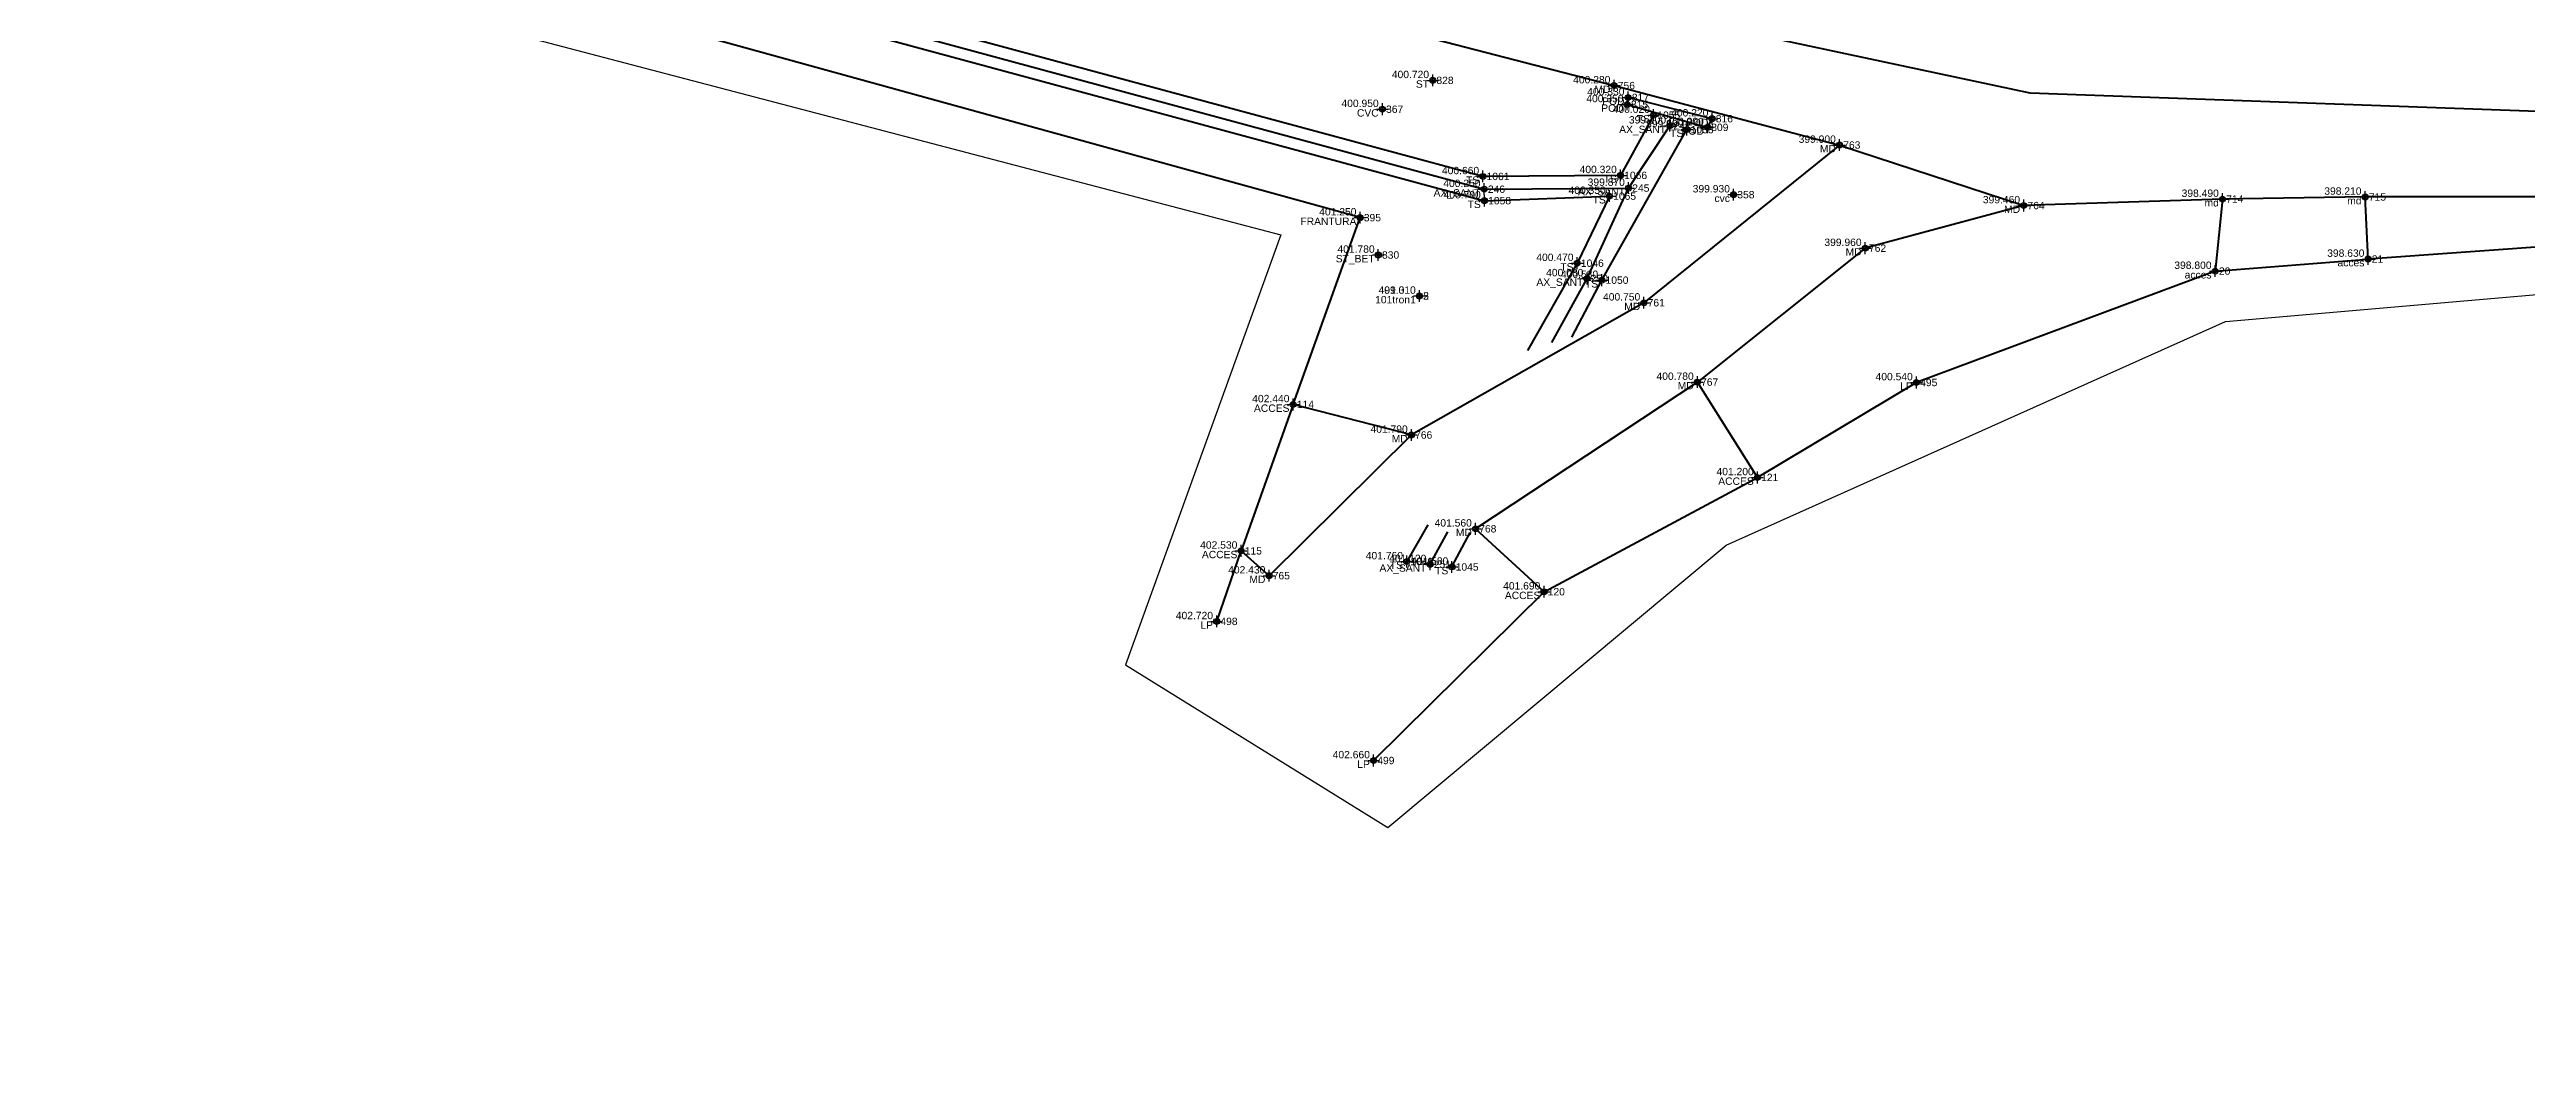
# Model space of a CAD drawing. Extents: x 396921 to 401273, y 555385 to 556691.
# Drawn here: x 397430.7 to 397514.7, y 556557.6 to 556592 of the extents above; entities that cross this region are included whole.
import ezdxf
from ezdxf.enums import TextEntityAlignment as Align

# ---------------------------------------------------------------- set-up
doc = ezdxf.new("R2010")
doc.units = 0
doc.header["$PDMODE"] = 34
doc.header["$PDSIZE"] = 0.2
for name, color, linetype in [('Boundary', 30, 'Continuous'), ('TOPO_CERC', 1, 'Continuous'), ('TOPO_CODE', 7, 'Continuous'), ('TOPO_ELEVATION', 7, 'Continuous'), ('TOPO_POINT_ID', 7, 'Continuous'), ('TOPO_POINTS', 7, 'Continuous'), ('TOPO_SYMBOL', 1, 'Continuous')]:
    doc.layers.add(name, color=color, linetype=linetype)
doc.layers.add('RO-LINES-LIN', color=7, linetype='Continuous', lineweight=25)
doc.styles.get("Standard").update_dxf_attribs({"font": 'arial.ttf'})

# ---------------------------------------------------------------- blocks, each defined once
blk = doc.blocks.new('PUNCTOPO')
at = {"layer": 'TOPO_CERC'}
blk.add_circle((0, 0), 0.25, dxfattribs=at)
at = {"layer": 'TOPO_SYMBOL'}
blk.add_point((0, 0), dxfattribs=at)

msp = doc.modelspace()

# ---------------------------------------------------------------- linework, layer by layer
at = {"layer": 'Boundary'}
msp.add_lwpolyline([(397362.372, 556622.639), (397392.418, 556611.332), (397422.447, 556600.255), (397443.514, 556593.264), (397472.483, 556585.657), (397467.216, 556571.07), (397476.11, 556565.546), (397487.593, 556575.127), (397504.516, 556582.723), (397524.352, 556584.443)], dxfattribs=at)
at = {"layer": 'RO-LINES-LIN', "lineweight": 50}
for points in [[(397588.846, 556557.61, 396.73), (397567.305, 556572.948, 396.41), (397562.569, 556576.204, 396.46), (397553.427, 556583.283, 396.613), (397540.719, 556589.405, 396.8), (397525.644, 556589.579, 397.33), (397517.914, 556589.748, 397.67), (397497.895, 556590.471, 399.128), (397483.621, 556593.515, 400.19), (397452.292, 556602.291, 401.68), (397422.389, 556612.098, 403.37), (397362.233, 556633.672, 407.49)], [(397360.991, 556631.547, 407.53), (397383.6, 556623.153, 405.84), (397414.566, 556611.823, 403.93), (397421.281, 556609.234, 403.45), (397434.393, 556604.652, 402.65), (397451.246, 556599.156, 401.69), (397483.788, 556590.727, 400.28), (397491.433, 556588.709, 399.9), (397484.8, 556583.357, 400.75), (397476.915, 556578.87, 401.79)], [(397479.338, 556587.644, 400.66), (397453.207, 556594.709, 401.82), (397433.184, 556600.223, 403.03)], [(397433.028, 556599.54, 403.42), (397452.931, 556593.986, 401.83), (397479.392, 556586.821, 400.7)], [(397433.082, 556599.916, 402.63), (397453.097, 556594.34, 401.4), (397479.383, 556587.21, 400.25)], [(397472.904, 556579.905, 402.44), (397475.176, 556586.245, 401.25), (397434.352, 556597.526, 403.13), (397432.162, 556598.525, 403.62)], [(397484.265, 556590.322, 400.33), (397484.233, 556590.087, 400.35), (397486.957, 556589.308, 400.29), (397487.111, 556589.603, 400.22), (397484.265, 556590.322, 400.33)], [(397485.128, 556589.724, 400.02), (397484.005, 556587.68, 400.32), (397479.338, 556587.644, 400.66)], [(397479.383, 556587.21, 400.25), (397484.278, 556587.249, 399.87), (397485.677, 556589.364, 399.1), (397485.677, 556589.364, 399.1)], [(397483.373, 556584.124, 400.53), (397486.26, 556589.233, 399.99)], [(397491.433, 556588.709, 399.9), (397497.681, 556586.656, 399.46)], [(397562.742, 556570.063, 396.58), (397563.19, 556570.993, 396.56), (397562.355, 556573.624, 396.49), (397556.205, 556577.689, 396.46), (397552.249, 556581.286, 396.45), (397540.88, 556585.653, 396.81), (397526.079, 556587.047, 397.35), (397517.887, 556586.952, 397.76), (397509.258, 556586.947, 398.21), (397504.42, 556586.874, 398.49), (397497.681, 556586.656, 399.46), (397492.306, 556585.209, 399.96), (397486.613, 556580.665, 400.78), (397479.089, 556575.687, 401.56)], [(397479.392, 556586.821, 400.7), (397483.631, 556586.976, 400.35), (397482.537, 556584.699, 400.47), (397480.847, 556581.74, 400.847)], [(397482.87, 556584.181, 400.03), (397484.278, 556587.249, 399.87)], [(397504.42, 556586.874, 398.49), (397504.173, 556584.431, 398.8), (397509.357, 556584.841, 398.63), (397509.258, 556586.947, 398.21)], [(397537.781, 556584.545, 397.12), (397526.234, 556586.045, 397.68), (397509.357, 556584.841, 398.63)], [(397481.678, 556582.009, 400.274), (397482.87, 556584.181, 400.03)], [(397482.36, 556582.185, 400.739), (397483.373, 556584.124, 400.53)], [(397504.173, 556584.431, 398.8), (397494.042, 556580.651, 400.54), (397488.648, 556577.429, 401.2)], [(397479.089, 556575.687, 401.56), (397481.412, 556573.551, 401.69), (397488.648, 556577.429, 401.2), (397486.613, 556580.665, 400.78)], [(397471.138, 556574.938, 402.53), (397472.088, 556574.095, 402.43), (397476.915, 556578.87, 401.79), (397472.904, 556579.905, 402.44), (397471.138, 556574.938, 402.53)], [(397477.468, 556575.826, 401.601), (397476.754, 556574.576, 401.76)], [(397477.548, 556574.481, 401.12), (397478.152, 556575.582, 400.996)], [(397470.312, 556572.544, 402.72), (397471.138, 556574.938, 402.53)], [(397478.291, 556574.392, 401.58), (397478.903, 556575.564, 401.454)], [(397481.412, 556573.551, 401.69), (397475.632, 556567.824, 402.66)]]:
    msp.add_polyline3d(points, dxfattribs=at)

# ---------------------------------------------------------------- block references
at = {"layer": 'TOPO_POINTS'}
ref = msp.add_blockref('PUNCTOPO', (397477.638, 556590.904, 400.72), dxfattribs=dict(at, xscale=0.25, yscale=0.25, zscale=0.25))
ref.add_attrib('POINT', '828', dxfattribs={"layer": 'TOPO_POINT_ID', "height": 0.25}).set_placement((397477.763, 556590.904, 400.72), align=Align.MIDDLE_LEFT)
ref.add_attrib('ELEVATION', '400.720', dxfattribs={"layer": 'TOPO_ELEVATION', "height": 0.25}).set_placement((397477.513, 556590.904, 400.72), align=Align.BOTTOM_RIGHT)
ref.add_attrib('CODE', 'ST', dxfattribs={"layer": 'TOPO_CODE', "height": 0.25}).set_placement((397477.513, 556590.904, 400.72), align=Align.TOP_RIGHT)
ref = msp.add_blockref('PUNCTOPO', (397483.788, 556590.727, 400.28), dxfattribs=dict(at, xscale=0.25, yscale=0.25, zscale=0.25))
ref.add_attrib('POINT', '756', dxfattribs={"layer": 'TOPO_POINT_ID', "height": 0.25}).set_placement((397483.913, 556590.727, 400.28), align=Align.MIDDLE_LEFT)
ref.add_attrib('ELEVATION', '400.280', dxfattribs={"layer": 'TOPO_ELEVATION', "height": 0.25}).set_placement((397483.663, 556590.727, 400.28), align=Align.BOTTOM_RIGHT)
ref.add_attrib('CODE', 'MD', dxfattribs={"layer": 'TOPO_CODE', "height": 0.25}).set_placement((397483.663, 556590.727, 400.28), align=Align.TOP_RIGHT)
ref = msp.add_blockref('PUNCTOPO', (397475.93, 556589.924, 400.95), dxfattribs=dict(at, xscale=0.25, yscale=0.25, zscale=0.25))
ref.add_attrib('POINT', '367', dxfattribs={"layer": 'TOPO_POINT_ID', "height": 0.25}).set_placement((397476.055, 556589.924, 400.95), align=Align.MIDDLE_LEFT)
ref.add_attrib('ELEVATION', '400.950', dxfattribs={"layer": 'TOPO_ELEVATION', "height": 0.25}).set_placement((397475.805, 556589.924, 400.95), align=Align.BOTTOM_RIGHT)
ref.add_attrib('CODE', 'CVC', dxfattribs={"layer": 'TOPO_CODE', "height": 0.25}).set_placement((397475.805, 556589.924, 400.95), align=Align.TOP_RIGHT)
ref = msp.add_blockref('PUNCTOPO', (397484.233, 556590.087, 400.35), dxfattribs=dict(at, xscale=0.25, yscale=0.25, zscale=0.25))
ref.add_attrib('POINT', '815', dxfattribs={"layer": 'TOPO_POINT_ID', "height": 0.25}).set_placement((397484.358, 556590.087, 400.35), align=Align.MIDDLE_LEFT)
ref.add_attrib('ELEVATION', '400.350', dxfattribs={"layer": 'TOPO_ELEVATION', "height": 0.25}).set_placement((397484.108, 556590.087, 400.35), align=Align.BOTTOM_RIGHT)
ref.add_attrib('CODE', 'POD', dxfattribs={"layer": 'TOPO_CODE', "height": 0.25}).set_placement((397484.108, 556590.087, 400.35), align=Align.TOP_RIGHT)
ref = msp.add_blockref('PUNCTOPO', (397484.265, 556590.322, 400.33), dxfattribs=dict(at, xscale=0.25, yscale=0.25, zscale=0.25))
ref.add_attrib('POINT', '817', dxfattribs={"layer": 'TOPO_POINT_ID', "height": 0.25}).set_placement((397484.39, 556590.322, 400.33), align=Align.MIDDLE_LEFT)
ref.add_attrib('ELEVATION', '400.330', dxfattribs={"layer": 'TOPO_ELEVATION', "height": 0.25}).set_placement((397484.14, 556590.322, 400.33), align=Align.BOTTOM_RIGHT)
ref.add_attrib('CODE', 'POD', dxfattribs={"layer": 'TOPO_CODE', "height": 0.25}).set_placement((397484.14, 556590.322, 400.33), align=Align.TOP_RIGHT)
ref = msp.add_blockref('PUNCTOPO', (397485.128, 556589.724, 400.02), dxfattribs=dict(at, xscale=0.25, yscale=0.25, zscale=0.25))
ref.add_attrib('POINT', '1055', dxfattribs={"layer": 'TOPO_POINT_ID', "height": 0.25}).set_placement((397485.253, 556589.724, 400.02), align=Align.MIDDLE_LEFT)
ref.add_attrib('ELEVATION', '400.020', dxfattribs={"layer": 'TOPO_ELEVATION', "height": 0.25}).set_placement((397485.003, 556589.724, 400.02), align=Align.BOTTOM_RIGHT)
ref.add_attrib('CODE', 'TS', dxfattribs={"layer": 'TOPO_CODE', "height": 0.25}).set_placement((397485.003, 556589.724, 400.02), align=Align.TOP_RIGHT)
ref = msp.add_blockref('PUNCTOPO', (397487.111, 556589.603, 400.22), dxfattribs=dict(at, xscale=0.25, yscale=0.25, zscale=0.25))
ref.add_attrib('POINT', '816', dxfattribs={"layer": 'TOPO_POINT_ID', "height": 0.25}).set_placement((397487.236, 556589.603, 400.22), align=Align.MIDDLE_LEFT)
ref.add_attrib('ELEVATION', '400.220', dxfattribs={"layer": 'TOPO_ELEVATION', "height": 0.25}).set_placement((397486.986, 556589.603, 400.22), align=Align.BOTTOM_RIGHT)
ref.add_attrib('CODE', 'POD', dxfattribs={"layer": 'TOPO_CODE', "height": 0.25}).set_placement((397486.986, 556589.603, 400.22), align=Align.TOP_RIGHT)
ref = msp.add_blockref('PUNCTOPO', (397485.677, 556589.364, 399.1), dxfattribs=dict(at, xscale=0.25, yscale=0.25, zscale=0.25))
ref.add_attrib('POINT', '242', dxfattribs={"layer": 'TOPO_POINT_ID', "height": 0.25}).set_placement((397485.802, 556589.364, 399.1), align=Align.MIDDLE_LEFT)
ref.add_attrib('ELEVATION', '399.100', dxfattribs={"layer": 'TOPO_ELEVATION', "height": 0.25}).set_placement((397485.552, 556589.364, 399.1), align=Align.BOTTOM_RIGHT)
ref.add_attrib('CODE', 'AX_SANT', dxfattribs={"layer": 'TOPO_CODE', "height": 0.25}).set_placement((397485.552, 556589.364, 399.1), align=Align.TOP_RIGHT)
ref = msp.add_blockref('PUNCTOPO', (397486.26, 556589.233, 399.99), dxfattribs=dict(at, xscale=0.25, yscale=0.25, zscale=0.25))
ref.add_attrib('POINT', '1053', dxfattribs={"layer": 'TOPO_POINT_ID', "height": 0.25}).set_placement((397486.385, 556589.233, 399.99), align=Align.MIDDLE_LEFT)
ref.add_attrib('ELEVATION', '399.990', dxfattribs={"layer": 'TOPO_ELEVATION', "height": 0.25}).set_placement((397486.135, 556589.233, 399.99), align=Align.BOTTOM_RIGHT)
ref.add_attrib('CODE', 'TS', dxfattribs={"layer": 'TOPO_CODE', "height": 0.25}).set_placement((397486.135, 556589.233, 399.99), align=Align.TOP_RIGHT)
ref = msp.add_blockref('PUNCTOPO', (397486.957, 556589.308, 400.29), dxfattribs=dict(at, xscale=0.25, yscale=0.25, zscale=0.25))
ref.add_attrib('POINT', '809', dxfattribs={"layer": 'TOPO_POINT_ID', "height": 0.25}).set_placement((397487.082, 556589.308, 400.29), align=Align.MIDDLE_LEFT)
ref.add_attrib('ELEVATION', '400.290', dxfattribs={"layer": 'TOPO_ELEVATION', "height": 0.25}).set_placement((397486.832, 556589.308, 400.29), align=Align.BOTTOM_RIGHT)
ref.add_attrib('CODE', 'POD', dxfattribs={"layer": 'TOPO_CODE', "height": 0.25}).set_placement((397486.832, 556589.308, 400.29), align=Align.TOP_RIGHT)
ref = msp.add_blockref('PUNCTOPO', (397491.433, 556588.709, 399.9), dxfattribs=dict(at, xscale=0.25, yscale=0.25, zscale=0.25))
ref.add_attrib('POINT', '763', dxfattribs={"layer": 'TOPO_POINT_ID', "height": 0.25}).set_placement((397491.558, 556588.709, 399.9), align=Align.MIDDLE_LEFT)
ref.add_attrib('ELEVATION', '399.900', dxfattribs={"layer": 'TOPO_ELEVATION', "height": 0.25}).set_placement((397491.308, 556588.709, 399.9), align=Align.BOTTOM_RIGHT)
ref.add_attrib('CODE', 'MD', dxfattribs={"layer": 'TOPO_CODE', "height": 0.25}).set_placement((397491.308, 556588.709, 399.9), align=Align.TOP_RIGHT)
ref = msp.add_blockref('PUNCTOPO', (397479.383, 556587.21, 400.25), dxfattribs=dict(at, xscale=0.25, yscale=0.25, zscale=0.25))
ref.add_attrib('POINT', '246', dxfattribs={"layer": 'TOPO_POINT_ID', "height": 0.25}).set_placement((397479.508, 556587.21, 400.25), align=Align.MIDDLE_LEFT)
ref.add_attrib('ELEVATION', '400.250', dxfattribs={"layer": 'TOPO_ELEVATION', "height": 0.25}).set_placement((397479.258, 556587.21, 400.25), align=Align.BOTTOM_RIGHT)
ref.add_attrib('CODE', 'AX_SANT', dxfattribs={"layer": 'TOPO_CODE', "height": 0.25}).set_placement((397479.258, 556587.21, 400.25), align=Align.TOP_RIGHT)
ref = msp.add_blockref('PUNCTOPO', (397479.338, 556587.644, 400.66), dxfattribs=dict(at, xscale=0.25, yscale=0.25, zscale=0.25))
ref.add_attrib('POINT', '1061', dxfattribs={"layer": 'TOPO_POINT_ID', "height": 0.25}).set_placement((397479.463, 556587.644, 400.66), align=Align.MIDDLE_LEFT)
ref.add_attrib('ELEVATION', '400.660', dxfattribs={"layer": 'TOPO_ELEVATION', "height": 0.25}).set_placement((397479.213, 556587.644, 400.66), align=Align.BOTTOM_RIGHT)
ref.add_attrib('CODE', 'TS', dxfattribs={"layer": 'TOPO_CODE', "height": 0.25}).set_placement((397479.213, 556587.644, 400.66), align=Align.TOP_RIGHT)
ref = msp.add_blockref('PUNCTOPO', (397484.278, 556587.249, 399.87), dxfattribs=dict(at, xscale=0.25, yscale=0.25, zscale=0.25))
ref.add_attrib('POINT', '245', dxfattribs={"layer": 'TOPO_POINT_ID', "height": 0.25}).set_placement((397484.403, 556587.249, 399.87), align=Align.MIDDLE_LEFT)
ref.add_attrib('ELEVATION', '399.870', dxfattribs={"layer": 'TOPO_ELEVATION', "height": 0.25}).set_placement((397484.153, 556587.249, 399.87), align=Align.BOTTOM_RIGHT)
ref.add_attrib('CODE', 'AX_SANT', dxfattribs={"layer": 'TOPO_CODE', "height": 0.25}).set_placement((397484.153, 556587.249, 399.87), align=Align.TOP_RIGHT)
ref = msp.add_blockref('PUNCTOPO', (397484.005, 556587.68, 400.32), dxfattribs=dict(at, xscale=0.25, yscale=0.25, zscale=0.25))
ref.add_attrib('POINT', '1066', dxfattribs={"layer": 'TOPO_POINT_ID', "height": 0.25}).set_placement((397484.13, 556587.68, 400.32), align=Align.MIDDLE_LEFT)
ref.add_attrib('ELEVATION', '400.320', dxfattribs={"layer": 'TOPO_ELEVATION', "height": 0.25}).set_placement((397483.88, 556587.68, 400.32), align=Align.BOTTOM_RIGHT)
ref.add_attrib('CODE', 'TS', dxfattribs={"layer": 'TOPO_CODE', "height": 0.25}).set_placement((397483.88, 556587.68, 400.32), align=Align.TOP_RIGHT)
ref = msp.add_blockref('PUNCTOPO', (397487.841, 556587.025, 399.93), dxfattribs=dict(at, xscale=0.25, yscale=0.25, zscale=0.25))
ref.add_attrib('POINT', '358', dxfattribs={"layer": 'TOPO_POINT_ID', "height": 0.25}).set_placement((397487.966, 556587.025, 399.93), align=Align.MIDDLE_LEFT)
ref.add_attrib('ELEVATION', '399.930', dxfattribs={"layer": 'TOPO_ELEVATION', "height": 0.25}).set_placement((397487.716, 556587.025, 399.93), align=Align.BOTTOM_RIGHT)
ref.add_attrib('CODE', 'cvc', dxfattribs={"layer": 'TOPO_CODE', "height": 0.25}).set_placement((397487.716, 556587.025, 399.93), align=Align.TOP_RIGHT)
ref = msp.add_blockref('PUNCTOPO', (397475.176, 556586.245, 401.25), dxfattribs=dict(at, xscale=0.25, yscale=0.25, zscale=0.25))
ref.add_attrib('POINT', '395', dxfattribs={"layer": 'TOPO_POINT_ID', "height": 0.25}).set_placement((397475.301, 556586.245, 401.25), align=Align.MIDDLE_LEFT)
ref.add_attrib('ELEVATION', '401.250', dxfattribs={"layer": 'TOPO_ELEVATION', "height": 0.25}).set_placement((397475.051, 556586.245, 401.25), align=Align.BOTTOM_RIGHT)
ref.add_attrib('CODE', 'FRANTURA', dxfattribs={"layer": 'TOPO_CODE', "height": 0.25}).set_placement((397475.051, 556586.245, 401.25), align=Align.TOP_RIGHT)
ref = msp.add_blockref('PUNCTOPO', (397479.392, 556586.821, 400.7), dxfattribs=dict(at, xscale=0.25, yscale=0.25, zscale=0.25))
ref.add_attrib('POINT', '1058', dxfattribs={"layer": 'TOPO_POINT_ID', "height": 0.25}).set_placement((397479.517, 556586.821, 400.7), align=Align.MIDDLE_LEFT)
ref.add_attrib('ELEVATION', '400.700', dxfattribs={"layer": 'TOPO_ELEVATION', "height": 0.25}).set_placement((397479.267, 556586.821, 400.7), align=Align.BOTTOM_RIGHT)
ref.add_attrib('CODE', 'TS', dxfattribs={"layer": 'TOPO_CODE', "height": 0.25}).set_placement((397479.267, 556586.821, 400.7), align=Align.TOP_RIGHT)
ref = msp.add_blockref('PUNCTOPO', (397483.631, 556586.976, 400.35), dxfattribs=dict(at, xscale=0.25, yscale=0.25, zscale=0.25))
ref.add_attrib('POINT', '1065', dxfattribs={"layer": 'TOPO_POINT_ID', "height": 0.25}).set_placement((397483.756, 556586.976, 400.35), align=Align.MIDDLE_LEFT)
ref.add_attrib('ELEVATION', '400.350', dxfattribs={"layer": 'TOPO_ELEVATION', "height": 0.25}).set_placement((397483.506, 556586.976, 400.35), align=Align.BOTTOM_RIGHT)
ref.add_attrib('CODE', 'TS', dxfattribs={"layer": 'TOPO_CODE', "height": 0.25}).set_placement((397483.506, 556586.976, 400.35), align=Align.TOP_RIGHT)
ref = msp.add_blockref('PUNCTOPO', (397497.681, 556586.656, 399.46), dxfattribs=dict(at, xscale=0.25, yscale=0.25, zscale=0.25))
ref.add_attrib('POINT', '764', dxfattribs={"layer": 'TOPO_POINT_ID', "height": 0.25}).set_placement((397497.806, 556586.656, 399.46), align=Align.MIDDLE_LEFT)
ref.add_attrib('ELEVATION', '399.460', dxfattribs={"layer": 'TOPO_ELEVATION', "height": 0.25}).set_placement((397497.556, 556586.656, 399.46), align=Align.BOTTOM_RIGHT)
ref.add_attrib('CODE', 'MD', dxfattribs={"layer": 'TOPO_CODE', "height": 0.25}).set_placement((397497.556, 556586.656, 399.46), align=Align.TOP_RIGHT)
ref = msp.add_blockref('PUNCTOPO', (397504.42, 556586.874, 398.49), dxfattribs=dict(at, xscale=0.25, yscale=0.25, zscale=0.25))
ref.add_attrib('POINT', '714', dxfattribs={"layer": 'TOPO_POINT_ID', "height": 0.25}).set_placement((397504.545, 556586.874, 398.49), align=Align.MIDDLE_LEFT)
ref.add_attrib('ELEVATION', '398.490', dxfattribs={"layer": 'TOPO_ELEVATION', "height": 0.25}).set_placement((397504.295, 556586.874, 398.49), align=Align.BOTTOM_RIGHT)
ref.add_attrib('CODE', 'md', dxfattribs={"layer": 'TOPO_CODE', "height": 0.25}).set_placement((397504.295, 556586.874, 398.49), align=Align.TOP_RIGHT)
ref = msp.add_blockref('PUNCTOPO', (397509.258, 556586.947, 398.21), dxfattribs=dict(at, xscale=0.25, yscale=0.25, zscale=0.25))
ref.add_attrib('POINT', '715', dxfattribs={"layer": 'TOPO_POINT_ID', "height": 0.25}).set_placement((397509.383, 556586.947, 398.21), align=Align.MIDDLE_LEFT)
ref.add_attrib('ELEVATION', '398.210', dxfattribs={"layer": 'TOPO_ELEVATION', "height": 0.25}).set_placement((397509.133, 556586.947, 398.21), align=Align.BOTTOM_RIGHT)
ref.add_attrib('CODE', 'md', dxfattribs={"layer": 'TOPO_CODE', "height": 0.25}).set_placement((397509.133, 556586.947, 398.21), align=Align.TOP_RIGHT)
ref = msp.add_blockref('PUNCTOPO', (397475.793, 556584.978, 401.78), dxfattribs=dict(at, xscale=0.25, yscale=0.25, zscale=0.25))
ref.add_attrib('POINT', '830', dxfattribs={"layer": 'TOPO_POINT_ID', "height": 0.25}).set_placement((397475.918, 556584.978, 401.78), align=Align.MIDDLE_LEFT)
ref.add_attrib('ELEVATION', '401.780', dxfattribs={"layer": 'TOPO_ELEVATION', "height": 0.25}).set_placement((397475.668, 556584.978, 401.78), align=Align.BOTTOM_RIGHT)
ref.add_attrib('CODE', 'ST_BET', dxfattribs={"layer": 'TOPO_CODE', "height": 0.25}).set_placement((397475.668, 556584.978, 401.78), align=Align.TOP_RIGHT)
ref = msp.add_blockref('PUNCTOPO', (397482.537, 556584.699, 400.47), dxfattribs=dict(at, xscale=0.25, yscale=0.25, zscale=0.25))
ref.add_attrib('POINT', '1046', dxfattribs={"layer": 'TOPO_POINT_ID', "height": 0.25}).set_placement((397482.662, 556584.699, 400.47), align=Align.MIDDLE_LEFT)
ref.add_attrib('ELEVATION', '400.470', dxfattribs={"layer": 'TOPO_ELEVATION', "height": 0.25}).set_placement((397482.412, 556584.699, 400.47), align=Align.BOTTOM_RIGHT)
ref.add_attrib('CODE', 'TS', dxfattribs={"layer": 'TOPO_CODE', "height": 0.25}).set_placement((397482.412, 556584.699, 400.47), align=Align.TOP_RIGHT)
ref = msp.add_blockref('PUNCTOPO', (397492.306, 556585.209, 399.96), dxfattribs=dict(at, xscale=0.25, yscale=0.25, zscale=0.25))
ref.add_attrib('POINT', '762', dxfattribs={"layer": 'TOPO_POINT_ID', "height": 0.25}).set_placement((397492.431, 556585.209, 399.96), align=Align.MIDDLE_LEFT)
ref.add_attrib('ELEVATION', '399.960', dxfattribs={"layer": 'TOPO_ELEVATION', "height": 0.25}).set_placement((397492.181, 556585.209, 399.96), align=Align.BOTTOM_RIGHT)
ref.add_attrib('CODE', 'MD', dxfattribs={"layer": 'TOPO_CODE', "height": 0.25}).set_placement((397492.181, 556585.209, 399.96), align=Align.TOP_RIGHT)
ref = msp.add_blockref('PUNCTOPO', (397509.357, 556584.841, 398.63), dxfattribs=dict(at, xscale=0.25, yscale=0.25, zscale=0.25))
ref.add_attrib('POINT', '21', dxfattribs={"layer": 'TOPO_POINT_ID', "height": 0.25}).set_placement((397509.482, 556584.841, 398.63), align=Align.MIDDLE_LEFT)
ref.add_attrib('ELEVATION', '398.630', dxfattribs={"layer": 'TOPO_ELEVATION', "height": 0.25}).set_placement((397509.232, 556584.841, 398.63), align=Align.BOTTOM_RIGHT)
ref.add_attrib('CODE', 'acces', dxfattribs={"layer": 'TOPO_CODE', "height": 0.25}).set_placement((397509.232, 556584.841, 398.63), align=Align.TOP_RIGHT)
ref = msp.add_blockref('PUNCTOPO', (397482.87, 556584.181, 400.03), dxfattribs=dict(at, xscale=0.25, yscale=0.25, zscale=0.25))
ref.add_attrib('POINT', '250', dxfattribs={"layer": 'TOPO_POINT_ID', "height": 0.25}).set_placement((397482.995, 556584.181, 400.03), align=Align.MIDDLE_LEFT)
ref.add_attrib('ELEVATION', '400.030', dxfattribs={"layer": 'TOPO_ELEVATION', "height": 0.25}).set_placement((397482.745, 556584.181, 400.03), align=Align.BOTTOM_RIGHT)
ref.add_attrib('CODE', 'AX_SANT', dxfattribs={"layer": 'TOPO_CODE', "height": 0.25}).set_placement((397482.745, 556584.181, 400.03), align=Align.TOP_RIGHT)
ref = msp.add_blockref('PUNCTOPO', (397483.373, 556584.124, 400.53), dxfattribs=dict(at, xscale=0.25, yscale=0.25, zscale=0.25))
ref.add_attrib('POINT', '1050', dxfattribs={"layer": 'TOPO_POINT_ID', "height": 0.25}).set_placement((397483.498, 556584.124, 400.53), align=Align.MIDDLE_LEFT)
ref.add_attrib('ELEVATION', '400.530', dxfattribs={"layer": 'TOPO_ELEVATION', "height": 0.25}).set_placement((397483.248, 556584.124, 400.53), align=Align.BOTTOM_RIGHT)
ref.add_attrib('CODE', 'TS', dxfattribs={"layer": 'TOPO_CODE', "height": 0.25}).set_placement((397483.248, 556584.124, 400.53), align=Align.TOP_RIGHT)
ref = msp.add_blockref('PUNCTOPO', (397504.173, 556584.431, 398.8), dxfattribs=dict(at, xscale=0.25, yscale=0.25, zscale=0.25))
ref.add_attrib('POINT', '20', dxfattribs={"layer": 'TOPO_POINT_ID', "height": 0.25}).set_placement((397504.298, 556584.431, 398.8), align=Align.MIDDLE_LEFT)
ref.add_attrib('ELEVATION', '398.800', dxfattribs={"layer": 'TOPO_ELEVATION', "height": 0.25}).set_placement((397504.048, 556584.431, 398.8), align=Align.BOTTOM_RIGHT)
ref.add_attrib('CODE', 'acces', dxfattribs={"layer": 'TOPO_CODE', "height": 0.25}).set_placement((397504.048, 556584.431, 398.8), align=Align.TOP_RIGHT)
ref = msp.add_blockref('PUNCTOPO', (397477.188, 556583.587, 499.01), dxfattribs=dict(at, xscale=0.25, yscale=0.25, zscale=0.25))
ref.add_attrib('POINT', '5', dxfattribs={"layer": 'TOPO_POINT_ID', "height": 0.25}).set_placement((397477.313, 556583.587, 499.01), align=Align.MIDDLE_LEFT)
ref.add_attrib('ELEVATION', '499.010', dxfattribs={"layer": 'TOPO_ELEVATION', "height": 0.25}).set_placement((397477.063, 556583.587, 499.01), align=Align.BOTTOM_RIGHT)
ref.add_attrib('CODE', '101tron1', dxfattribs={"layer": 'TOPO_CODE', "height": 0.25}).set_placement((397477.063, 556583.587, 499.01), align=Align.TOP_RIGHT)
ref = msp.add_blockref('PUNCTOPO', (397477.188, 556583.587, 401.31), dxfattribs=dict(at, xscale=0.25, yscale=0.25, zscale=0.25))
ref.add_attrib('POINT', '2', dxfattribs={"layer": 'TOPO_POINT_ID', "height": 0.25}).set_placement((397477.313, 556583.587, 401.31), align=Align.MIDDLE_LEFT)
ref.add_attrib('ELEVATION', '401.310', dxfattribs={"layer": 'TOPO_ELEVATION', "height": 0.25}).set_placement((397477.063, 556583.587, 401.31), align=Align.BOTTOM_RIGHT)
ref = msp.add_blockref('PUNCTOPO', (397484.8, 556583.357, 400.75), dxfattribs=dict(at, xscale=0.25, yscale=0.25, zscale=0.25))
ref.add_attrib('POINT', '761', dxfattribs={"layer": 'TOPO_POINT_ID', "height": 0.25}).set_placement((397484.925, 556583.357, 400.75), align=Align.MIDDLE_LEFT)
ref.add_attrib('ELEVATION', '400.750', dxfattribs={"layer": 'TOPO_ELEVATION', "height": 0.25}).set_placement((397484.675, 556583.357, 400.75), align=Align.BOTTOM_RIGHT)
ref.add_attrib('CODE', 'MD', dxfattribs={"layer": 'TOPO_CODE', "height": 0.25}).set_placement((397484.675, 556583.357, 400.75), align=Align.TOP_RIGHT)
ref = msp.add_blockref('PUNCTOPO', (397486.613, 556580.665, 400.78), dxfattribs=dict(at, xscale=0.25, yscale=0.25, zscale=0.25))
ref.add_attrib('POINT', '767', dxfattribs={"layer": 'TOPO_POINT_ID', "height": 0.25}).set_placement((397486.738, 556580.665, 400.78), align=Align.MIDDLE_LEFT)
ref.add_attrib('ELEVATION', '400.780', dxfattribs={"layer": 'TOPO_ELEVATION', "height": 0.25}).set_placement((397486.488, 556580.665, 400.78), align=Align.BOTTOM_RIGHT)
ref.add_attrib('CODE', 'MD', dxfattribs={"layer": 'TOPO_CODE', "height": 0.25}).set_placement((397486.488, 556580.665, 400.78), align=Align.TOP_RIGHT)
ref = msp.add_blockref('PUNCTOPO', (397494.042, 556580.651, 400.54), dxfattribs=dict(at, xscale=0.25, yscale=0.25, zscale=0.25))
ref.add_attrib('POINT', '495', dxfattribs={"layer": 'TOPO_POINT_ID', "height": 0.25}).set_placement((397494.167, 556580.651, 400.54), align=Align.MIDDLE_LEFT)
ref.add_attrib('ELEVATION', '400.540', dxfattribs={"layer": 'TOPO_ELEVATION', "height": 0.25}).set_placement((397493.917, 556580.651, 400.54), align=Align.BOTTOM_RIGHT)
ref.add_attrib('CODE', 'LP', dxfattribs={"layer": 'TOPO_CODE', "height": 0.25}).set_placement((397493.917, 556580.651, 400.54), align=Align.TOP_RIGHT)
ref = msp.add_blockref('PUNCTOPO', (397472.904, 556579.905, 402.44), dxfattribs=dict(at, xscale=0.25, yscale=0.25, zscale=0.25))
ref.add_attrib('POINT', '114', dxfattribs={"layer": 'TOPO_POINT_ID', "height": 0.25}).set_placement((397473.029, 556579.905, 402.44), align=Align.MIDDLE_LEFT)
ref.add_attrib('ELEVATION', '402.440', dxfattribs={"layer": 'TOPO_ELEVATION', "height": 0.25}).set_placement((397472.779, 556579.905, 402.44), align=Align.BOTTOM_RIGHT)
ref.add_attrib('CODE', 'ACCES', dxfattribs={"layer": 'TOPO_CODE', "height": 0.25}).set_placement((397472.779, 556579.905, 402.44), align=Align.TOP_RIGHT)
ref = msp.add_blockref('PUNCTOPO', (397476.915, 556578.87, 401.79), dxfattribs=dict(at, xscale=0.25, yscale=0.25, zscale=0.25))
ref.add_attrib('POINT', '766', dxfattribs={"layer": 'TOPO_POINT_ID', "height": 0.25}).set_placement((397477.04, 556578.87, 401.79), align=Align.MIDDLE_LEFT)
ref.add_attrib('ELEVATION', '401.790', dxfattribs={"layer": 'TOPO_ELEVATION', "height": 0.25}).set_placement((397476.79, 556578.87, 401.79), align=Align.BOTTOM_RIGHT)
ref.add_attrib('CODE', 'MD', dxfattribs={"layer": 'TOPO_CODE', "height": 0.25}).set_placement((397476.79, 556578.87, 401.79), align=Align.TOP_RIGHT)
ref = msp.add_blockref('PUNCTOPO', (397488.648, 556577.429, 401.2), dxfattribs=dict(at, xscale=0.25, yscale=0.25, zscale=0.25))
ref.add_attrib('POINT', '121', dxfattribs={"layer": 'TOPO_POINT_ID', "height": 0.25}).set_placement((397488.773, 556577.429, 401.2), align=Align.MIDDLE_LEFT)
ref.add_attrib('ELEVATION', '401.200', dxfattribs={"layer": 'TOPO_ELEVATION', "height": 0.25}).set_placement((397488.523, 556577.429, 401.2), align=Align.BOTTOM_RIGHT)
ref.add_attrib('CODE', 'ACCES', dxfattribs={"layer": 'TOPO_CODE', "height": 0.25}).set_placement((397488.523, 556577.429, 401.2), align=Align.TOP_RIGHT)
ref = msp.add_blockref('PUNCTOPO', (397479.089, 556575.687, 401.56), dxfattribs=dict(at, xscale=0.25, yscale=0.25, zscale=0.25))
ref.add_attrib('POINT', '768', dxfattribs={"layer": 'TOPO_POINT_ID', "height": 0.25}).set_placement((397479.214, 556575.687, 401.56), align=Align.MIDDLE_LEFT)
ref.add_attrib('ELEVATION', '401.560', dxfattribs={"layer": 'TOPO_ELEVATION', "height": 0.25}).set_placement((397478.964, 556575.687, 401.56), align=Align.BOTTOM_RIGHT)
ref.add_attrib('CODE', 'MD', dxfattribs={"layer": 'TOPO_CODE', "height": 0.25}).set_placement((397478.964, 556575.687, 401.56), align=Align.TOP_RIGHT)
ref = msp.add_blockref('PUNCTOPO', (397471.138, 556574.938, 402.53), dxfattribs=dict(at, xscale=0.25, yscale=0.25, zscale=0.25))
ref.add_attrib('POINT', '115', dxfattribs={"layer": 'TOPO_POINT_ID', "height": 0.25}).set_placement((397471.263, 556574.938, 402.53), align=Align.MIDDLE_LEFT)
ref.add_attrib('ELEVATION', '402.530', dxfattribs={"layer": 'TOPO_ELEVATION', "height": 0.25}).set_placement((397471.013, 556574.938, 402.53), align=Align.BOTTOM_RIGHT)
ref.add_attrib('CODE', 'ACCES', dxfattribs={"layer": 'TOPO_CODE', "height": 0.25}).set_placement((397471.013, 556574.938, 402.53), align=Align.TOP_RIGHT)
ref = msp.add_blockref('PUNCTOPO', (397476.754, 556574.576, 401.76), dxfattribs=dict(at, xscale=0.25, yscale=0.25, zscale=0.25))
ref.add_attrib('POINT', '1049', dxfattribs={"layer": 'TOPO_POINT_ID', "height": 0.25}).set_placement((397476.879, 556574.576, 401.76), align=Align.MIDDLE_LEFT)
ref.add_attrib('ELEVATION', '401.760', dxfattribs={"layer": 'TOPO_ELEVATION', "height": 0.25}).set_placement((397476.629, 556574.576, 401.76), align=Align.BOTTOM_RIGHT)
ref.add_attrib('CODE', 'TS', dxfattribs={"layer": 'TOPO_CODE', "height": 0.25}).set_placement((397476.629, 556574.576, 401.76), align=Align.TOP_RIGHT)
ref = msp.add_blockref('PUNCTOPO', (397477.548, 556574.481, 401.12), dxfattribs=dict(at, xscale=0.25, yscale=0.25, zscale=0.25))
ref.add_attrib('POINT', '251', dxfattribs={"layer": 'TOPO_POINT_ID', "height": 0.25}).set_placement((397477.673, 556574.481, 401.12), align=Align.MIDDLE_LEFT)
ref.add_attrib('ELEVATION', '401.120', dxfattribs={"layer": 'TOPO_ELEVATION', "height": 0.25}).set_placement((397477.423, 556574.481, 401.12), align=Align.BOTTOM_RIGHT)
ref.add_attrib('CODE', 'AX_SANT', dxfattribs={"layer": 'TOPO_CODE', "height": 0.25}).set_placement((397477.423, 556574.481, 401.12), align=Align.TOP_RIGHT)
ref = msp.add_blockref('PUNCTOPO', (397472.088, 556574.095, 402.43), dxfattribs=dict(at, xscale=0.25, yscale=0.25, zscale=0.25))
ref.add_attrib('POINT', '765', dxfattribs={"layer": 'TOPO_POINT_ID', "height": 0.25}).set_placement((397472.213, 556574.095, 402.43), align=Align.MIDDLE_LEFT)
ref.add_attrib('ELEVATION', '402.430', dxfattribs={"layer": 'TOPO_ELEVATION', "height": 0.25}).set_placement((397471.963, 556574.095, 402.43), align=Align.BOTTOM_RIGHT)
ref.add_attrib('CODE', 'MD', dxfattribs={"layer": 'TOPO_CODE', "height": 0.25}).set_placement((397471.963, 556574.095, 402.43), align=Align.TOP_RIGHT)
ref = msp.add_blockref('PUNCTOPO', (397478.291, 556574.392, 401.58), dxfattribs=dict(at, xscale=0.25, yscale=0.25, zscale=0.25))
ref.add_attrib('POINT', '1045', dxfattribs={"layer": 'TOPO_POINT_ID', "height": 0.25}).set_placement((397478.416, 556574.392, 401.58), align=Align.MIDDLE_LEFT)
ref.add_attrib('ELEVATION', '401.580', dxfattribs={"layer": 'TOPO_ELEVATION', "height": 0.25}).set_placement((397478.166, 556574.392, 401.58), align=Align.BOTTOM_RIGHT)
ref.add_attrib('CODE', 'TS', dxfattribs={"layer": 'TOPO_CODE', "height": 0.25}).set_placement((397478.166, 556574.392, 401.58), align=Align.TOP_RIGHT)
ref = msp.add_blockref('PUNCTOPO', (397481.412, 556573.551, 401.69), dxfattribs=dict(at, xscale=0.25, yscale=0.25, zscale=0.25))
ref.add_attrib('POINT', '120', dxfattribs={"layer": 'TOPO_POINT_ID', "height": 0.25}).set_placement((397481.537, 556573.551, 401.69), align=Align.MIDDLE_LEFT)
ref.add_attrib('ELEVATION', '401.690', dxfattribs={"layer": 'TOPO_ELEVATION', "height": 0.25}).set_placement((397481.287, 556573.551, 401.69), align=Align.BOTTOM_RIGHT)
ref.add_attrib('CODE', 'ACCES', dxfattribs={"layer": 'TOPO_CODE', "height": 0.25}).set_placement((397481.287, 556573.551, 401.69), align=Align.TOP_RIGHT)
ref = msp.add_blockref('PUNCTOPO', (397470.312, 556572.544, 402.72), dxfattribs=dict(at, xscale=0.25, yscale=0.25, zscale=0.25))
ref.add_attrib('POINT', '498', dxfattribs={"layer": 'TOPO_POINT_ID', "height": 0.25}).set_placement((397470.437, 556572.544, 402.72), align=Align.MIDDLE_LEFT)
ref.add_attrib('ELEVATION', '402.720', dxfattribs={"layer": 'TOPO_ELEVATION', "height": 0.25}).set_placement((397470.187, 556572.544, 402.72), align=Align.BOTTOM_RIGHT)
ref.add_attrib('CODE', 'LP', dxfattribs={"layer": 'TOPO_CODE', "height": 0.25}).set_placement((397470.187, 556572.544, 402.72), align=Align.TOP_RIGHT)
ref = msp.add_blockref('PUNCTOPO', (397475.632, 556567.824, 402.66), dxfattribs=dict(at, xscale=0.25, yscale=0.25, zscale=0.25))
ref.add_attrib('POINT', '499', dxfattribs={"layer": 'TOPO_POINT_ID', "height": 0.25}).set_placement((397475.757, 556567.824, 402.66), align=Align.MIDDLE_LEFT)
ref.add_attrib('ELEVATION', '402.660', dxfattribs={"layer": 'TOPO_ELEVATION', "height": 0.25}).set_placement((397475.507, 556567.824, 402.66), align=Align.BOTTOM_RIGHT)
ref.add_attrib('CODE', 'LP', dxfattribs={"layer": 'TOPO_CODE', "height": 0.25}).set_placement((397475.507, 556567.824, 402.66), align=Align.TOP_RIGHT)

doc.saveas('drawing.dxf')
